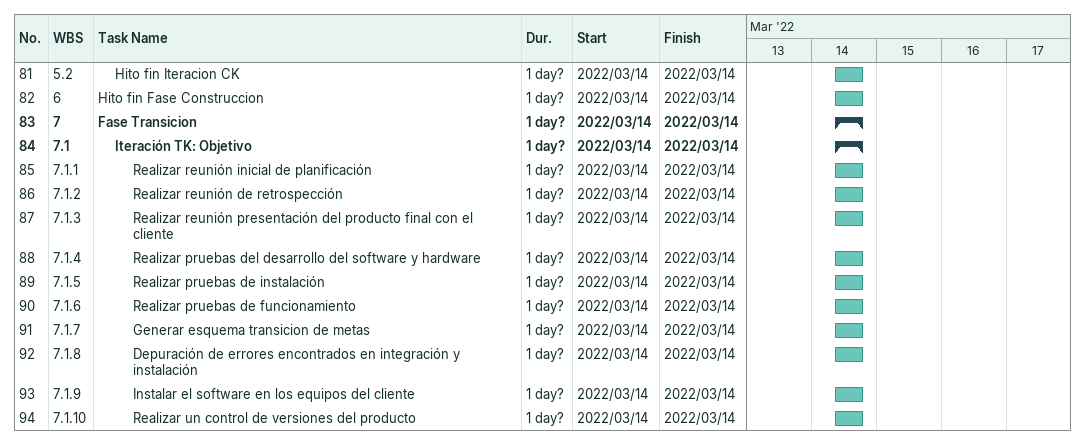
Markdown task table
| ID | WBS | Task | Duration | Start | Finish |
|---|---|---|---|---|---|
| 81 | 5.2 | Hito fin Iteracion CK | 1d? | 2022-03-14 | 2022-03-14 |
| 82 | 6 | Hito fin Fase Construccion | 1d? | 2022-03-14 | 2022-03-14 |
| 83 | 7 | **Fase Transicion** | 1d? | 2022-03-14 | 2022-03-14 |
| 84 | 7.1 | **Iteración TK: Objetivo** | 1d? | 2022-03-14 | 2022-03-14 |
| 85 | 7.1.1 | Realizar reunión inicial de planificación | 1d? | 2022-03-14 | 2022-03-14 |
| 86 | 7.1.2 | Realizar reunión de retrospección | 1d? | 2022-03-14 | 2022-03-14 |
| 87 | 7.1.3 | Realizar reunión presentación del producto final con el cliente | 1d? | 2022-03-14 | 2022-03-14 |
| 88 | 7.1.4 | Realizar pruebas del desarrollo del software y hardware | 1d? | 2022-03-14 | 2022-03-14 |
| 89 | 7.1.5 | Realizar pruebas de instalación | 1d? | 2022-03-14 | 2022-03-14 |
| 90 | 7.1.6 | Realizar pruebas de funcionamiento | 1d? | 2022-03-14 | 2022-03-14 |
| 91 | 7.1.7 | Generar esquema transicion de metas | 1d? | 2022-03-14 | 2022-03-14 |
| 92 | 7.1.8 | Depuración de errores encontrados en integración y instalación | 1d? | 2022-03-14 | 2022-03-14 |
| 93 | 7.1.9 | Instalar el software en los equipos del cliente | 1d? | 2022-03-14 | 2022-03-14 |
| 94 | 7.1.10 | Realizar un control de versiones del producto | 1d? | 2022-03-14 | 2022-03-14 |
